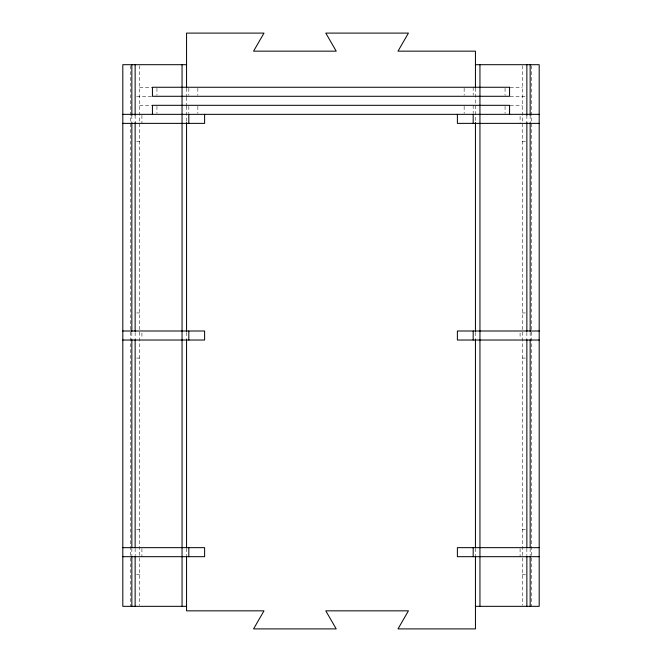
<?xml version="1.0" encoding="UTF-8"?>
<svg xmlns="http://www.w3.org/2000/svg" width="662" height="662" viewBox="0 0 662 662"><rect width="100%" height="100%" fill="white"/><g stroke="black" fill="none" stroke-linecap="round" stroke-linejoin="round"><path stroke-width="0.5" stroke-dasharray="3.31 2.48" d="M139.657 87.26L151.896 87.26M510.104 87.26L522.343 87.26M136.645 96.288L151.896 96.288M510.104 96.288L525.355 96.288M139.657 105.316L151.896 105.316M510.104 105.316L522.343 105.316M136.645 141.428L139.657 141.428M522.343 141.428L525.355 141.428M136.645 312.944L139.657 312.944M522.343 312.944L525.355 312.944M136.645 358.084L139.657 358.084M522.343 358.084L525.355 358.084M136.645 529.6L139.657 529.6M522.343 529.6L525.355 529.6M136.645 574.74L139.657 574.74M522.343 574.74L525.355 574.74M531.371 65.728L531.371 606.334M530.163 115.345L530.163 121.543M530.163 332.415L530.163 338.613M530.163 548.45L530.163 555.683M526.861 115.345L526.861 123.372M526.861 332.415L526.861 338.613M526.861 548.45L526.861 555.683M522.343 65.728L522.343 605.3M520.084 116.355L520.084 122.371M520.084 333.003L520.084 338.017M520.084 548.657L520.084 556.684M505.056 88.269L505.056 95.287M505.056 106.317L505.056 113.343M475.44 88.269L475.44 123.372M475.44 332.415L475.44 338.613M475.44 548.45L475.44 555.683M473.181 87.26L473.181 95.287M473.181 105.316L473.181 113.343M464.153 88.269L464.153 95.287M464.153 106.317L464.153 113.343M197.847 88.269L197.847 95.287M197.847 106.317L197.847 113.343M188.819 88.269L188.819 95.287M188.819 106.317L188.819 113.343M186.56 88.269L186.56 96.859M186.56 97.297L186.56 106.119M186.56 106.317L186.56 121.543M186.56 332.415L186.56 338.613M186.56 548.45L186.56 555.683M156.944 88.269L156.944 95.287M156.944 106.317L156.944 113.343M141.916 115.345L141.916 123.372M141.916 333.003L141.916 338.017M141.916 548.657L141.916 556.684M139.657 65.728L139.657 605.3M135.139 115.345L135.139 123.372M135.139 332.415L135.139 338.613M135.139 548.45L135.139 555.683M131.837 115.345L131.837 121.543M131.837 332.415L131.837 338.613M131.837 548.45L131.837 555.683M130.629 65.728L130.629 606.334"/><path stroke-width="0.99" d="M186.56 64.694L122.809 64.694L122.809 606.334L186.56 606.334M475.44 64.694L539.191 64.694L539.191 606.334L475.44 606.334M122.809 114.344L539.191 114.344M122.809 123.372L204.616 123.372L204.616 114.344M539.191 123.372L457.384 123.372L457.384 114.344M122.809 331L204.616 331L204.616 340.028L122.809 340.028M539.191 331L457.384 331L457.384 340.028L539.191 340.028M122.809 547.656L204.616 547.656L204.616 556.684L122.809 556.684M539.191 547.656L457.384 547.656L457.384 556.684L539.191 556.684M530.163 64.694L530.163 115.345M530.163 122.578L530.163 331.381M530.163 339.647L530.163 547.416M530.163 556.717L530.163 606.334M526.861 64.694L526.861 115.345M526.861 122.578L526.861 331.381M526.861 339.647L526.861 547.416M526.861 556.717L526.861 606.334M509.566 114.344L509.566 105.316L152.434 105.316L152.434 114.344M479.95 64.694L479.95 547.416M479.95 547.656L479.95 606.334M475.44 87.847L475.44 51.156L398.003 51.156L408.429 33.1L325.787 33.1L336.213 51.156L253.571 51.156L263.997 33.1L186.56 33.1L186.56 87.607M475.44 122.578L475.44 331.381M475.44 339.647L475.44 547.656M475.44 556.684L475.44 628.9L398.003 628.9L408.429 610.844L325.787 610.844L336.213 628.9L253.571 628.9L263.997 610.844L186.56 610.844L186.56 556.684M473.181 114.344L473.181 123.372M473.181 331L473.181 340.028M473.181 547.656L473.181 556.684M188.819 114.344L188.819 123.372M188.819 331L188.819 340.028M188.819 547.656L188.819 556.684M186.56 122.578L186.56 331.381M186.56 339.647L186.56 547.656M182.05 64.694L182.05 547.416M182.05 547.656L182.05 606.334M135.139 64.694L135.139 115.345M135.139 122.578L135.139 331.381M135.139 339.647L135.139 547.416M135.139 556.717L135.139 606.334M131.837 64.694L131.837 115.345M131.837 122.578L131.837 331.381M131.837 339.647L131.837 547.416M131.837 556.717L131.837 606.334M509.566 87.26L152.434 87.26L152.434 96.288L509.566 96.288L509.566 87.26"/></g></svg>
